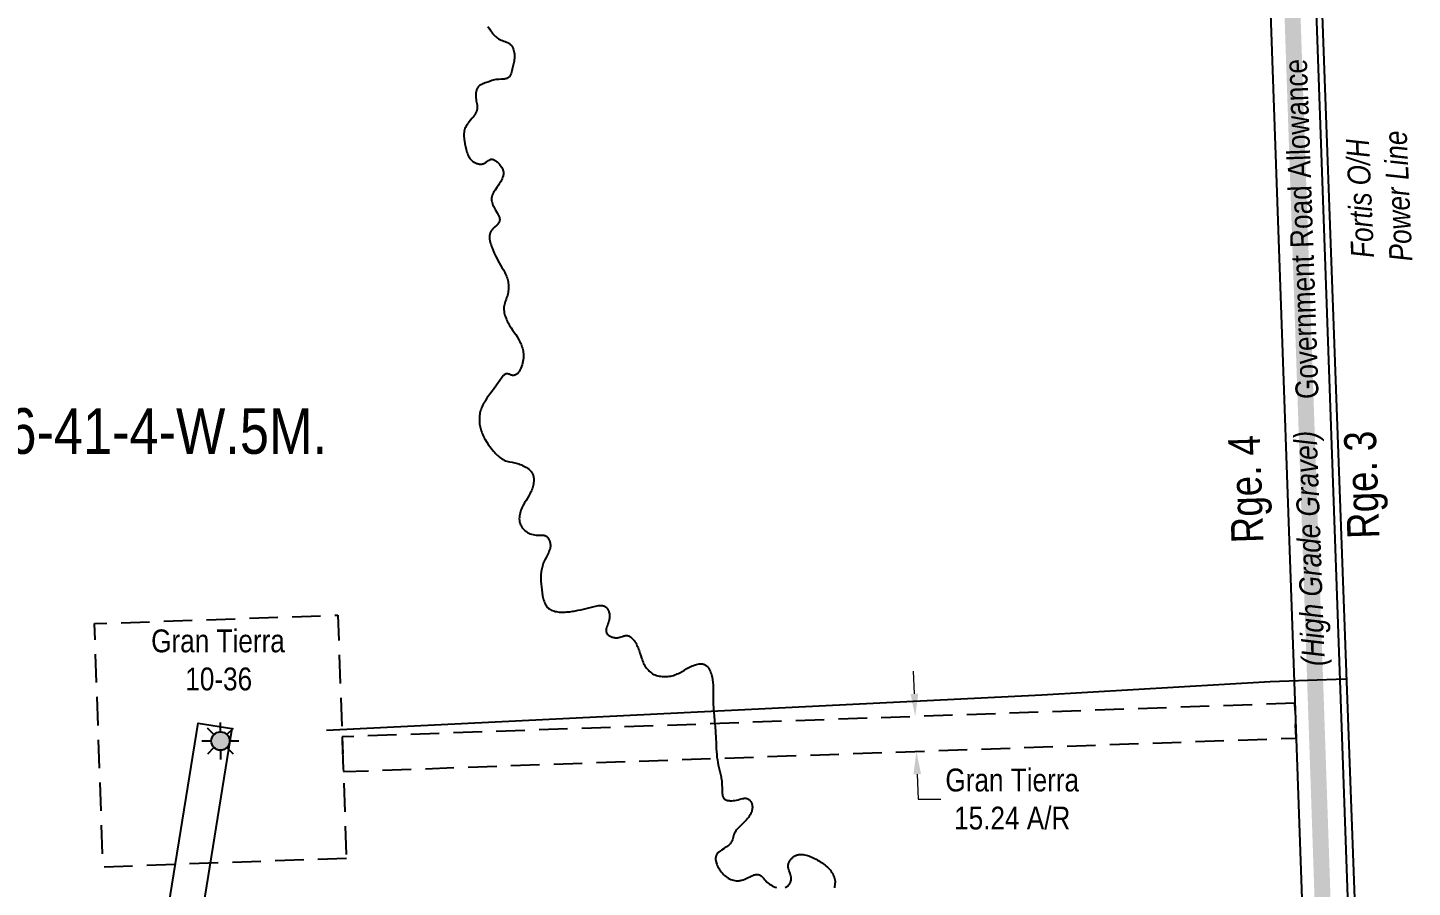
# Model space of a CAD drawing. Extents: x 665644 to 688844, y 5825051 to 5844826.
# Drawn here: x 673331 to 673938, y 5828190 to 5828566 of the extents above; entities that cross this region are included whole.
import ezdxf
from ezdxf.enums import TextEntityAlignment as Align

# ---------------------------------------------------------------- set-up
doc = ezdxf.new("R2010")
doc.units = 0
doc.header["$LTSCALE"] = 5
doc.header["$PDSIZE"] = 0.5
doc.linetypes.add('foc-ACCESSROAD', pattern=[3.75, 2.5, -1.25])
doc.layers.get('Defpoints').update_dxf_attribs({"color": 9})
for name, color, linetype in [('AS-POWER', 104, 'foc-POWER'), ('AS-POWER-T', 104, 'Continuous'), ('AS-ROADS', 254, 'Continuous'), ('C-SYMBOL', 7, 'Continuous'), ('D-TXT', 6, 'Continuous'), ('F-AR', 190, 'foc-ACCESSROAD'), ('F-RW', 190, 'Continuous'), ('F-WS', 190, 'foc-ACCESSROAD'), ('F-WS-S', 190, 'Continuous'), ('L-ROAD-T', 7, 'Continuous'), ('L-SEC', 7, 'Continuous'), ('T-CREEK', 160, 'Continuous')]:
    doc.layers.add(name, color=color, linetype=linetype)
for name, color, linetype, lineweight in [('F-AR-T', 190, 'Continuous', 9), ('F-WS-T', 190, 'Continuous', 9), ('T-TEXT', 48, 'Continuous', 18)]:
    doc.layers.add(name, color=color, linetype=linetype, lineweight=lineweight)
doc.styles.add('175L', font='ARIALN.TTF', dxfattribs={"height": 20})
doc.styles.add('80CG', font='ARIALN.TTF', dxfattribs={"height": 10})
doc.styles.add('80L', font='ARIALN.TTF', dxfattribs={"height": 10})
doc.styles.add('80LS', font='ARIALNI.TTF', dxfattribs={"height": 10})
doc.styles.add('foc-LtypeFont', font='ARIALN.TTF', dxfattribs={"height": 7.35})
doc.linetypes.add('foc-POWER', pattern='A,6,-1,["P",foc-LtypeFont,S=0.2,R=0,X=-0.625,Y=-0.75],-1.24,4', length=12.24)
doc.dimstyles.new('Compass 5 000', dxfattribs={"dimscale": 5, "dimtxt": 9, "dimasz": 2, "dimexe": 0.2, "dimexo": 0.0625, "dimgap": 0.5, "dimtad": 0, "dimtih": 1, "dimtoh": 1, "dimzin": 0, "dimdsep": 46, "dimtxsty": '80CG', "dimcen": 0.1, "dimse1": 1, "dimse2": 1, "dimclrd": 256, "dimclrt": 256, "dimaunit": 1, "dimadec": 4, "dimazin": 0, "dimtfac": 0.06, "dimtofl": 0, "dimtmove": 0, "dimatfit": 1, "dimfxl": 0.2, "dimtolj": 1, "dimtzin": 0, "dimlwd": -1, "dimarcsym": 0})

# ---------------------------------------------------------------- blocks, each defined once
blk = doc.blocks.new('*D2242')
at = {"layer": 'Defpoints', "color": 0, "transparency": 16777216}
for p in [(673720.08, 5828264.53), (673739.22, 5828265.2), (673739.75, 5828249.97)]:
    blk.add_point(p, dxfattribs=at)
at = {"layer": 'F-AR-T', "transparency": 16777216}
for p, q in [((673719.73, 5828274.52), (673719.38, 5828284.51)), ((673720.97, 5828239.3), (673721.35, 5828228.35)), ((673721.35, 5828228.35), (673731.35, 5828228.35))]:
    blk.add_line(p, q, dxfattribs=at)
for points in [[(673721.39, 5828274.58), (673718.06, 5828274.46), (673720.08, 5828264.53)], [(673722.63, 5828239.36), (673719.3, 5828239.24), (673720.62, 5828249.3)]]:
    blk.add_solid(points, dxfattribs=at)
at = {"layer": 'F-AR-T', "transparency": 16777216, "insert": (673762.57, 5828228.35), "char_height": 10, "attachment_point": 5, "style": '80CG'}
blk.add_mtext('\\A1;Gran Tierra\\P15.24 A/R', dxfattribs=at)
blk = doc.blocks.new('GAS')
h = blk.add_hatch(color=255)
h.dxf.hatch_style = 1
edge = h.paths.add_edge_path()
edge.add_arc((0, 0), 0.9, 0, 360)
for p, q in [((0, 0.81), (0, 1.62)), ((-0.81, 0), (-1.62, 0)), ((-0.57, 0.57), (-1.14, 1.14)), ((0.57, 0.57), (1.14, 1.14)), ((1.62, 0), (0.81, 0)), ((-0.57, -0.57), (-1.14, -1.14)), ((0, -0.81), (0, -1.62)), ((1.14, -1.14), (0.57, -0.57))]:
    blk.add_line(p, q)
blk.add_circle((0, 0), 0.8)

msp = doc.modelspace()

# ---------------------------------------------------------------- linework, layer by layer
at = {"layer": 'AS-POWER', "flags": 128}
for points in [[(673923.554, 5827887.8), (673909.17, 5828279.893), (673892.877, 5828723.867), (673890.684, 5828783.62), (673889.562, 5828814.203)], [(673462.171, 5828258.547), (673775.499, 5828274.016), (673875.6, 5828279.854), (673908.486, 5828281.039)]]:
    msp.add_lwpolyline(points, dxfattribs=at)
at = {"layer": 'AS-ROADS', "const_width": 7, "flags": 128}
msp.add_lwpolyline([(673908.609, 5827887.266), (673877.764, 5828794.592), (673855.322, 5829407.252), (673843.25, 5829716.282)], dxfattribs=at)
at = {"layer": 'F-AR', "flags": 128}
msp.add_lwpolyline([(673886.371, 5828270.376), (673469.069, 5828255.697), (673469.607, 5828240.466), (673886.909, 5828255.146)], close=True, dxfattribs=at)
at = {"layer": 'F-RW', "flags": 128}
msp.add_lwpolyline([(673342.673, 5827869.023), (673358.884, 5827969.614), (673405.967, 5828261.644), (673420.769, 5828259.255), (673374.15, 5827970.104), (673357.939, 5827869.514)], dxfattribs=at)
at = {"layer": 'F-WS', "flags": 128}
msp.add_lwpolyline([(673470.953, 5828202.39), (673364.339, 5828198.64), (673360.571, 5828305.253), (673467.185, 5828309.003)], close=True, dxfattribs=at)
at = {"layer": 'L-SEC', "flags": 128}
for points in [[(673867.961, 5828791.251), (673896.39, 5827986.893)], [(673916.526, 5827987.613), (673888.062, 5828791.956)]]:
    msp.add_lwpolyline(points, dxfattribs=at)
at = {"layer": 'T-CREEK', "flags": 128}
for points in [[(673532.853, 5828566.77), (673533.568, 5828565.777), (673534.266, 5828564.77), (673534.621, 5828564.275), (673534.985, 5828563.791), (673535.363, 5828563.324), (673535.759, 5828562.879), (673536.179, 5828562.461), (673536.627, 5828562.076), (673537.106, 5828561.728), (673537.616, 5828561.415), (673538.151, 5828561.133), (673538.708, 5828560.881), (673539.283, 5828560.653), (673539.868, 5828560.441), (673540.453, 5828560.233), (673541.026, 5828560.013), (673541.577, 5828559.768), (673541.841, 5828559.632), (673542.095, 5828559.484), (673542.338, 5828559.324), (673542.569, 5828559.148), (673542.786, 5828558.956), (673542.989, 5828558.747), (673543.178, 5828558.523), (673543.354, 5828558.285), (673543.517, 5828558.034), (673543.667, 5828557.771), (673543.804, 5828557.497), (673543.929, 5828557.214), (673544.042, 5828556.923), (673544.143, 5828556.624), (673544.311, 5828556.008), (673544.435, 5828555.377), (673544.517, 5828554.738), (673544.559, 5828554.102), (673544.563, 5828553.477), (673544.532, 5828552.87), (673544.47, 5828552.277), (673544.383, 5828551.694), (673544.273, 5828551.115), (673544.147, 5828550.536), (673543.862, 5828549.352), (673543.712, 5828548.739), (673543.563, 5828548.105), (673543.407, 5828547.463), (673543.235, 5828546.829), (673543.037, 5828546.219), (673542.924, 5828545.928), (673542.802, 5828545.65), (673542.668, 5828545.385), (673542.521, 5828545.137), (673542.36, 5828544.906), (673542.183, 5828544.696), (673541.991, 5828544.509), (673541.78, 5828544.345), (673541.551, 5828544.206), (673541.306, 5828544.09), (673541.046, 5828543.995), (673540.772, 5828543.917), (673540.487, 5828543.856), (673540.19, 5828543.809), (673539.573, 5828543.748), (673538.932, 5828543.716), (673537.629, 5828543.67), (673536.992, 5828543.622), (673536.377, 5828543.536), (673535.782, 5828543.417), (673535.202, 5828543.269), (673534.633, 5828543.098), (673534.069, 5828542.91), (673532.937, 5828542.505), (673531.77, 5828542.099), (673531.177, 5828541.893), (673530.594, 5828541.671), (673530.037, 5828541.42), (673529.772, 5828541.279), (673529.519, 5828541.127), (673529.278, 5828540.962), (673529.053, 5828540.781), (673528.844, 5828540.584), (673528.653, 5828540.37), (673528.48, 5828540.139), (673528.324, 5828539.894), (673528.184, 5828539.634), (673528.061, 5828539.363), (673527.952, 5828539.08), (673527.859, 5828538.787), (673527.781, 5828538.485), (673527.716, 5828538.177), (673527.665, 5828537.862), (673527.627, 5828537.542), (673527.589, 5828536.893), (673527.597, 5828536.239), (673527.647, 5828535.591), (673527.732, 5828534.955), (673527.84, 5828534.332), (673528.068, 5828533.12), (673528.162, 5828532.53), (673528.224, 5828531.95), (673528.243, 5828531.381), (673528.231, 5828531.1), (673528.203, 5828530.821), (673528.158, 5828530.544), (673528.097, 5828530.27), (673528.02, 5828529.998), (673527.928, 5828529.727), (673527.704, 5828529.193), (673527.431, 5828528.665), (673527.118, 5828528.145), (673526.772, 5828527.631), (673526.399, 5828527.122), (673526.007, 5828526.619), (673525.196, 5828525.627), (673524.397, 5828524.649), (673524.021, 5828524.161), (673523.671, 5828523.667), (673523.356, 5828523.165), (673523.084, 5828522.648), (673522.862, 5828522.114), (673522.689, 5828521.563), (673522.56, 5828520.997), (673522.472, 5828520.417), (673522.421, 5828519.825), (673522.405, 5828519.222), (673522.419, 5828518.609), (673522.46, 5828517.989), (673522.525, 5828517.363), (673522.61, 5828516.732), (673522.824, 5828515.463), (673523.077, 5828514.193), (673523.362, 5828512.939), (673523.526, 5828512.326), (673523.709, 5828511.726), (673523.914, 5828511.142), (673524.147, 5828510.577), (673524.41, 5828510.034), (673524.707, 5828509.516), (673525.043, 5828509.026), (673525.421, 5828508.567), (673525.627, 5828508.35), (673525.844, 5828508.142), (673526.075, 5828507.943), (673526.318, 5828507.754), (673526.574, 5828507.575), (673526.842, 5828507.407), (673527.12, 5828507.252), (673527.407, 5828507.109), (673527.703, 5828506.98), (673528.004, 5828506.867), (673528.311, 5828506.77), (673528.622, 5828506.69), (673528.935, 5828506.628), (673529.25, 5828506.585), (673529.565, 5828506.562), (673529.878, 5828506.561), (673530.188, 5828506.582), (673530.495, 5828506.625), (673530.796, 5828506.693), (673531.09, 5828506.787), (673531.377, 5828506.906), (673531.655, 5828507.052), (673531.924, 5828507.219), (673532.187, 5828507.401), (673532.699, 5828507.785), (673533.201, 5828508.154), (673533.451, 5828508.317), (673533.704, 5828508.457), (673533.959, 5828508.568), (673534.219, 5828508.643), (673534.485, 5828508.677), (673534.757, 5828508.669), (673535.032, 5828508.623), (673535.31, 5828508.542), (673535.589, 5828508.43), (673535.868, 5828508.291), (673536.145, 5828508.127), (673536.419, 5828507.942), (673536.689, 5828507.74), (673536.952, 5828507.524), (673537.456, 5828507.064), (673537.921, 5828506.581), (673538.342, 5828506.079), (673538.717, 5828505.561), (673539.039, 5828505.03), (673539.18, 5828504.761), (673539.306, 5828504.489), (673539.416, 5828504.215), (673539.512, 5828503.94), (673539.591, 5828503.664), (673539.653, 5828503.387), (673539.698, 5828503.11), (673539.726, 5828502.832), (673539.735, 5828502.555), (673539.727, 5828502.278), (673539.703, 5828502.001), (673539.662, 5828501.724), (673539.607, 5828501.448), (673539.537, 5828501.172), (673539.359, 5828500.62), (673539.133, 5828500.069), (673538.866, 5828499.519), (673538.565, 5828498.97), (673538.235, 5828498.422), (673537.884, 5828497.875), (673537.517, 5828497.328), (673536.763, 5828496.237), (673536.025, 5828495.149), (673535.681, 5828494.606), (673535.366, 5828494.063), (673535.086, 5828493.52), (673534.85, 5828492.977), (673534.751, 5828492.706), (673534.666, 5828492.434), (673534.596, 5828492.163), (673534.542, 5828491.891), (673534.506, 5828491.619), (673534.487, 5828491.347), (673534.486, 5828491.075), (673534.502, 5828490.803), (673534.534, 5828490.531), (673534.58, 5828490.258), (673534.715, 5828489.711), (673534.899, 5828489.162), (673535.125, 5828488.611), (673535.386, 5828488.056), (673535.674, 5828487.498), (673536.304, 5828486.37), (673536.955, 5828485.222), (673537.271, 5828484.639), (673537.569, 5828484.051), (673537.703, 5828483.757), (673537.823, 5828483.464), (673537.925, 5828483.173), (673538.005, 5828482.884), (673538.06, 5828482.6), (673538.085, 5828482.321), (673538.078, 5828482.048), (673538.036, 5828481.781), (673537.96, 5828481.52), (673537.855, 5828481.265), (673537.722, 5828481.016), (673537.565, 5828480.771), (673537.388, 5828480.53), (673537.192, 5828480.292), (673536.759, 5828479.825), (673535.809, 5828478.911), (673535.341, 5828478.455), (673534.907, 5828477.993), (673534.709, 5828477.758), (673534.524, 5828477.519), (673534.355, 5828477.277), (673534.202, 5828477.029), (673534.067, 5828476.774), (673533.951, 5828476.514), (673533.853, 5828476.247), (673533.772, 5828475.975), (673533.708, 5828475.697), (673533.66, 5828475.415), (673533.628, 5828475.128), (673533.61, 5828474.836), (673533.615, 5828474.242), (673533.669, 5828473.636), (673533.768, 5828473.02), (673533.905, 5828472.398), (673534.076, 5828471.773), (673534.273, 5828471.147), (673534.492, 5828470.524), (673534.726, 5828469.906), (673535.221, 5828468.7), (673535.722, 5828467.544), (673536.23, 5828466.434), (673536.75, 5828465.359), (673537.29, 5828464.31), (673537.855, 5828463.277), (673538.451, 5828462.249), (673539.069, 5828461.219), (673539.683, 5828460.177), (673540.267, 5828459.115), (673540.539, 5828458.575), (673540.795, 5828458.026), (673541.03, 5828457.468), (673541.241, 5828456.901), (673541.426, 5828456.322), (673541.583, 5828455.734), (673541.713, 5828455.138), (673541.815, 5828454.535), (673541.89, 5828453.926), (673541.937, 5828453.314), (673541.957, 5828452.7), (673541.949, 5828452.086), (673541.913, 5828451.472), (673541.85, 5828450.861), (673541.759, 5828450.255), (673541.641, 5828449.654), (673541.494, 5828449.06), (673541.32, 5828448.475), (673541.122, 5828447.899), (673540.909, 5828447.329), (673540.484, 5828446.196), (673540.293, 5828445.627), (673540.132, 5828445.052), (673540.011, 5828444.467), (673539.938, 5828443.872), (673539.914, 5828443.269), (673539.932, 5828442.662), (673539.991, 5828442.056), (673540.085, 5828441.455), (673540.212, 5828440.864), (673540.367, 5828440.282), (673540.55, 5828439.71), (673540.758, 5828439.146), (673540.989, 5828438.591), (673541.241, 5828438.043), (673541.511, 5828437.502), (673541.798, 5828436.967), (673542.413, 5828435.915), (673543.067, 5828434.881), (673543.745, 5828433.861), (673545.103, 5828431.841), (673545.754, 5828430.826), (673546.368, 5828429.797), (673546.656, 5828429.275), (673546.93, 5828428.746), (673547.187, 5828428.209), (673547.426, 5828427.664), (673547.645, 5828427.109), (673547.842, 5828426.544), (673548.016, 5828425.967), (673548.165, 5828425.377), (673548.287, 5828424.774), (673548.38, 5828424.156), (673548.442, 5828423.522), (673548.473, 5828422.872), (673548.469, 5828422.204), (673548.429, 5828421.517), (673548.352, 5828420.81), (673548.236, 5828420.084), (673548.081, 5828419.346), (673547.887, 5828418.609), (673547.656, 5828417.885), (673547.388, 5828417.187), (673547.24, 5828416.851), (673547.083, 5828416.526), (673546.918, 5828416.214), (673546.743, 5828415.916), (673546.56, 5828415.633), (673546.369, 5828415.367), (673546.169, 5828415.12), (673545.96, 5828414.893), (673545.743, 5828414.688), (673545.518, 5828414.506), (673545.285, 5828414.348), (673545.044, 5828414.217), (673544.795, 5828414.114), (673544.538, 5828414.04), (673544.273, 5828413.996), (673544.001, 5828413.986), (673543.721, 5828414.009), (673543.433, 5828414.067), (673543.139, 5828414.156), (673542.842, 5828414.264), (673542.242, 5828414.497), (673541.945, 5828414.601), (673541.652, 5828414.68), (673541.366, 5828414.726), (673541.089, 5828414.726), (673540.955, 5828414.706), (673540.823, 5828414.672), (673540.569, 5828414.562), (673540.325, 5828414.405), (673540.09, 5828414.21), (673539.864, 5828413.987), (673539.645, 5828413.743), (673539.225, 5828413.229), (673538.825, 5828412.718), (673538.441, 5828412.213), (673538.072, 5828411.714), (673537.366, 5828410.73), (673536.69, 5828409.762), (673535.354, 5828407.852), (673534.658, 5828406.898), (673533.939, 5828405.939), (673533.216, 5828404.969), (673532.504, 5828403.982), (673531.822, 5828402.974), (673531.497, 5828402.46), (673531.187, 5828401.938), (673530.892, 5828401.408), (673530.616, 5828400.869), (673530.36, 5828400.321), (673530.126, 5828399.763), (673529.918, 5828399.194), (673529.735, 5828398.615), (673529.577, 5828398.027), (673529.445, 5828397.432), (673529.339, 5828396.831), (673529.257, 5828396.226), (673529.201, 5828395.619), (673529.17, 5828395.01), (673529.163, 5828394.402), (673529.182, 5828393.796), (673529.225, 5828393.193), (673529.293, 5828392.596), (673529.386, 5828392.004), (673529.501, 5828391.419), (673529.639, 5828390.839), (673529.799, 5828390.264), (673529.98, 5828389.695), (673530.181, 5828389.131), (673530.4, 5828388.573), (673530.638, 5828388.02), (673530.893, 5828387.472), (673531.165, 5828386.929), (673531.453, 5828386.39), (673531.755, 5828385.857), (673532.4, 5828384.804), (673533.094, 5828383.769), (673533.83, 5828382.75), (673534.602, 5828381.749), (673535.406, 5828380.771), (673535.822, 5828380.296), (673536.248, 5828379.834), (673536.684, 5828379.388), (673537.131, 5828378.958), (673537.589, 5828378.549), (673538.06, 5828378.161), (673538.543, 5828377.798), (673539.039, 5828377.462), (673539.549, 5828377.155), (673540.074, 5828376.879), (673540.613, 5828376.637), (673541.167, 5828376.431), (673541.738, 5828376.263), (673542.322, 5828376.128), (673543.512, 5828375.913), (673544.108, 5828375.808), (673544.699, 5828375.69), (673545.283, 5828375.553), (673545.861, 5828375.397), (673546.434, 5828375.219), (673547.002, 5828375.019), (673547.567, 5828374.796), (673548.13, 5828374.549), (673548.691, 5828374.278), (673549.244, 5828373.98), (673549.784, 5828373.656), (673550.304, 5828373.305), (673550.796, 5828372.924), (673551.253, 5828372.515), (673551.669, 5828372.074), (673551.859, 5828371.842), (673552.037, 5828371.602), (673552.201, 5828371.354), (673552.35, 5828371.098), (673552.483, 5828370.834), (673552.601, 5828370.561), (673552.702, 5828370.28), (673552.789, 5828369.993), (673552.861, 5828369.7), (673552.918, 5828369.402), (673552.994, 5828368.795), (673553.021, 5828368.178), (673553.003, 5828367.56), (673552.946, 5828366.947), (673552.853, 5828366.343), (673552.727, 5828365.749), (673552.57, 5828365.163), (673552.386, 5828364.586), (673552.177, 5828364.018), (673551.945, 5828363.457), (673551.694, 5828362.904), (673551.425, 5828362.357), (673550.847, 5828361.285), (673550.233, 5828360.236), (673549.603, 5828359.208), (673548.98, 5828358.185), (673548.385, 5828357.142), (673548.105, 5828356.605), (673547.841, 5828356.055), (673547.595, 5828355.487), (673547.371, 5828354.903), (673547.171, 5828354.305), (673547, 5828353.698), (673546.861, 5828353.084), (673546.757, 5828352.466), (673546.691, 5828351.849), (673546.668, 5828351.234), (673546.691, 5828350.626), (673546.762, 5828350.028), (673546.817, 5828349.733), (673546.886, 5828349.442), (673546.969, 5828349.155), (673547.066, 5828348.873), (673547.178, 5828348.595), (673547.304, 5828348.323), (673547.445, 5828348.056), (673547.598, 5828347.795), (673547.764, 5828347.54), (673547.943, 5828347.291), (673548.336, 5828346.814), (673548.772, 5828346.367), (673549.247, 5828345.95), (673549.758, 5828345.568), (673550.301, 5828345.222), (673550.871, 5828344.915), (673551.464, 5828344.649), (673552.078, 5828344.427), (673552.706, 5828344.251), (673553.347, 5828344.124), (673553.995, 5828344.047), (673554.646, 5828344.021), (673555.294, 5828344.029), (673555.932, 5828344.046), (673556.551, 5828344.045), (673556.851, 5828344.031), (673557.144, 5828344.002), (673557.428, 5828343.957), (673557.703, 5828343.892), (673557.967, 5828343.804), (673558.221, 5828343.689), (673558.462, 5828343.545), (673558.69, 5828343.373), (673558.905, 5828343.174), (673559.106, 5828342.953), (673559.293, 5828342.71), (673559.465, 5828342.449), (673559.622, 5828342.173), (673559.763, 5828341.884), (673559.888, 5828341.585), (673559.997, 5828341.278), (673560.088, 5828340.967), (673560.162, 5828340.653), (673560.217, 5828340.339), (673560.254, 5828340.028), (673560.274, 5828339.72), (673560.276, 5828339.415), (673560.262, 5828339.114), (673560.233, 5828338.816), (673560.133, 5828338.227), (673559.982, 5828337.647), (673559.79, 5828337.076), (673559.562, 5828336.512), (673559.306, 5828335.953), (673559.03, 5828335.399), (673558.446, 5828334.298), (673557.867, 5828333.198), (673557.599, 5828332.645), (673557.353, 5828332.088), (673557.133, 5828331.527), (673556.936, 5828330.962), (673556.763, 5828330.393), (673556.613, 5828329.82), (673556.483, 5828329.243), (673556.375, 5828328.661), (673556.286, 5828328.075), (673556.215, 5828327.485), (673556.163, 5828326.891), (673556.127, 5828326.293), (673556.107, 5828325.69), (673556.102, 5828325.083), (673556.133, 5828323.856), (673556.212, 5828322.613), (673556.333, 5828321.352), (673556.487, 5828320.074), (673556.669, 5828318.78), (673556.888, 5828317.489), (673557.018, 5828316.854), (673557.166, 5828316.23), (673557.334, 5828315.622), (673557.524, 5828315.034), (673557.739, 5828314.469), (673557.983, 5828313.931), (673558.257, 5828313.424), (673558.565, 5828312.952), (673558.909, 5828312.518), (673559.095, 5828312.317), (673559.292, 5828312.127), (673559.498, 5828311.948), (673559.714, 5828311.78), (673560.173, 5828311.475), (673560.666, 5828311.21), (673561.189, 5828310.984), (673561.741, 5828310.794), (673562.317, 5828310.638), (673562.915, 5828310.514), (673563.532, 5828310.419), (673564.165, 5828310.353), (673564.811, 5828310.312), (673565.466, 5828310.295), (673566.129, 5828310.3), (673566.795, 5828310.324), (673567.462, 5828310.366), (673568.128, 5828310.423), (673568.787, 5828310.493), (673569.439, 5828310.574), (673570.08, 5828310.665), (673570.707, 5828310.762), (673571.32, 5828310.866), (673572.514, 5828311.091), (673573.676, 5828311.336), (673574.819, 5828311.599), (673575.957, 5828311.876), (673577.105, 5828312.164), (673578.276, 5828312.46), (673579.485, 5828312.761), (673580.738, 5828313.051), (673581.367, 5828313.164), (673581.988, 5828313.235), (673582.292, 5828313.249), (673582.591, 5828313.246), (673582.884, 5828313.225), (673583.168, 5828313.182), (673583.445, 5828313.117), (673583.711, 5828313.026), (673583.967, 5828312.909), (673584.212, 5828312.766), (673584.445, 5828312.599), (673584.666, 5828312.408), (673584.874, 5828312.197), (673585.069, 5828311.965), (673585.25, 5828311.716), (673585.417, 5828311.45), (673585.57, 5828311.168), (673585.708, 5828310.874), (673585.83, 5828310.568), (673585.936, 5828310.251), (673586.025, 5828309.927), (673586.098, 5828309.595), (673586.153, 5828309.257), (673586.191, 5828308.916), (673586.21, 5828308.573), (673586.21, 5828308.229), (673586.191, 5828307.886), (673586.152, 5828307.545), (673586.095, 5828307.208), (673586.023, 5828306.874), (673585.839, 5828306.216), (673585.621, 5828305.573), (673585.387, 5828304.947), (673585.157, 5828304.339), (673584.948, 5828303.75), (673584.782, 5828303.181), (673584.72, 5828302.904), (673584.675, 5828302.633), (673584.651, 5828302.368), (673584.648, 5828302.109), (673584.671, 5828301.856), (673584.72, 5828301.609), (673584.799, 5828301.368), (673584.91, 5828301.134), (673585.051, 5828300.907), (673585.221, 5828300.689), (673585.417, 5828300.48), (673585.637, 5828300.281), (673585.879, 5828300.094), (673586.141, 5828299.919), (673586.42, 5828299.757), (673586.715, 5828299.61), (673587.022, 5828299.478), (673587.34, 5828299.363), (673587.666, 5828299.265), (673587.999, 5828299.185), (673588.336, 5828299.125), (673588.674, 5828299.085), (673589.012, 5828299.067), (673589.348, 5828299.071), (673589.678, 5828299.098), (673590.003, 5828299.147), (673590.322, 5828299.214), (673590.637, 5828299.295), (673591.25, 5828299.486), (673591.846, 5828299.689), (673592.425, 5828299.877), (673592.71, 5828299.956), (673592.99, 5828300.019), (673593.268, 5828300.065), (673593.543, 5828300.087), (673593.814, 5828300.084), (673594.084, 5828300.052), (673594.351, 5828299.987), (673594.615, 5828299.89), (673594.876, 5828299.766), (673595.132, 5828299.616), (673595.384, 5828299.443), (673595.629, 5828299.25), (673595.868, 5828299.041), (673596.101, 5828298.817), (673596.541, 5828298.339), (673596.944, 5828297.838), (673597.309, 5828297.324), (673597.641, 5828296.801), (673597.941, 5828296.268), (673598.215, 5828295.726), (673598.464, 5828295.178), (673598.693, 5828294.622), (673598.906, 5828294.062), (673599.105, 5828293.497), (673599.476, 5828292.359), (673599.837, 5828291.216), (673600.213, 5828290.075), (673600.416, 5828289.509), (673600.633, 5828288.947), (673600.868, 5828288.389), (673601.125, 5828287.838), (673601.406, 5828287.294), (673601.71, 5828286.762), (673602.04, 5828286.244), (673602.395, 5828285.745), (673602.775, 5828285.267), (673603.182, 5828284.814), (673603.615, 5828284.39), (673604.074, 5828283.998), (673604.561, 5828283.642), (673605.075, 5828283.323), (673605.614, 5828283.043), (673606.175, 5828282.799), (673606.754, 5828282.592), (673607.351, 5828282.42), (673607.96, 5828282.282), (673608.581, 5828282.178), (673609.21, 5828282.107), (673609.844, 5828282.068), (673610.48, 5828282.059), (673611.117, 5828282.081), (673611.75, 5828282.132), (673612.378, 5828282.212), (673612.997, 5828282.319), (673613.605, 5828282.453), (673614.199, 5828282.613), (673614.776, 5828282.798), (673615.334, 5828283.007), (673615.876, 5828283.237), (673616.406, 5828283.487), (673616.927, 5828283.752), (673617.954, 5828284.321), (673618.986, 5828284.924), (673620.052, 5828285.537), (673620.605, 5828285.842), (673621.178, 5828286.141), (673621.771, 5828286.432), (673622.383, 5828286.709), (673623.006, 5828286.964), (673623.637, 5828287.191), (673624.269, 5828287.382), (673624.896, 5828287.53), (673625.514, 5828287.627), (673625.817, 5828287.655), (673626.116, 5828287.668), (673626.41, 5828287.664), (673626.698, 5828287.644), (673626.979, 5828287.606), (673627.253, 5828287.548), (673627.519, 5828287.471), (673627.776, 5828287.374), (673628.024, 5828287.255), (673628.262, 5828287.114), (673628.49, 5828286.952), (673628.708, 5828286.77), (673628.916, 5828286.57), (673629.115, 5828286.353), (673629.305, 5828286.121), (673629.485, 5828285.875), (673629.657, 5828285.616), (673629.819, 5828285.346), (673630.118, 5828284.779), (673630.383, 5828284.185), (673630.616, 5828283.574), (673630.818, 5828282.959), (673630.989, 5828282.347), (673631.134, 5828281.736), (673631.253, 5828281.128), (673631.349, 5828280.522), (673631.425, 5828279.918), (673631.481, 5828279.316), (673631.522, 5828278.715), (673631.549, 5828278.116), (673631.568, 5828276.921), (673631.537, 5828274.539), (673631.522, 5828273.35), (673631.529, 5828272.161), (673631.56, 5828270.97), (673631.613, 5828269.778), (673631.684, 5828268.584), (673631.769, 5828267.388), (673631.972, 5828264.991), (673632.195, 5828262.583), (673632.412, 5828260.164), (673632.597, 5828257.732), (673632.729, 5828255.287), (673632.833, 5828252.839), (673632.953, 5828250.406), (673633.031, 5828249.199), (673633.129, 5828248.002), (673633.253, 5828246.817), (673633.406, 5828245.645), (673633.596, 5828244.488), (673633.826, 5828243.349), (673634.09, 5828242.221), (673634.37, 5828241.093), (673634.65, 5828239.955), (673634.912, 5828238.794), (673635.032, 5828238.202), (673635.14, 5828237.6), (673635.235, 5828236.987), (673635.316, 5828236.36), (673635.379, 5828235.72), (673635.423, 5828235.064), (673635.446, 5828234.392), (673635.452, 5828233.708), (673635.458, 5828232.34), (673635.477, 5828231.675), (673635.521, 5828231.035), (673635.555, 5828230.727), (673635.6, 5828230.429), (673635.655, 5828230.142), (673635.723, 5828229.866), (673635.805, 5828229.604), (673635.903, 5828229.357), (673636.016, 5828229.124), (673636.147, 5828228.909), (673636.297, 5828228.711), (673636.468, 5828228.532), (673636.659, 5828228.373), (673636.869, 5828228.232), (673637.097, 5828228.11), (673637.342, 5828228.004), (673637.603, 5828227.916), (673637.878, 5828227.844), (673638.166, 5828227.787), (673638.466, 5828227.744), (673638.776, 5828227.716), (673639.096, 5828227.701), (673639.759, 5828227.709), (673640.444, 5828227.762), (673641.141, 5828227.855), (673641.841, 5828227.983), (673642.533, 5828228.14), (673643.209, 5828228.315), (673643.866, 5828228.49), (673644.5, 5828228.641), (673644.807, 5828228.7), (673645.108, 5828228.745), (673645.401, 5828228.773), (673645.687, 5828228.782), (673645.965, 5828228.767), (673646.235, 5828228.728), (673646.496, 5828228.66), (673646.748, 5828228.561), (673646.99, 5828228.428), (673647.222, 5828228.262), (673647.442, 5828228.067), (673647.65, 5828227.845), (673647.843, 5828227.602), (673648.02, 5828227.34), (673648.18, 5828227.063), (673648.323, 5828226.775), (673648.445, 5828226.48), (673648.547, 5828226.182), (673648.628, 5828225.882), (673648.687, 5828225.581), (673648.726, 5828225.281), (673648.746, 5828224.98), (673648.748, 5828224.679), (673648.731, 5828224.378), (673648.697, 5828224.079), (673648.647, 5828223.78), (673648.581, 5828223.482), (673648.5, 5828223.186), (673648.296, 5828222.598), (673648.041, 5828222.02), (673647.74, 5828221.452), (673647.4, 5828220.897), (673647.027, 5828220.356), (673646.625, 5828219.833), (673646.201, 5828219.329), (673645.762, 5828218.845), (673645.311, 5828218.381), (673644.854, 5828217.933), (673643.937, 5828217.068), (673643.047, 5828216.22), (673642.623, 5828215.792), (673642.219, 5828215.356), (673641.839, 5828214.908), (673641.488, 5828214.445), (673641.17, 5828213.962), (673640.889, 5828213.455), (673640.651, 5828212.921), (673640.458, 5828212.356), (673640.147, 5828211.175), (673639.983, 5828210.591), (673639.888, 5828210.307), (673639.78, 5828210.033), (673639.658, 5828209.769), (673639.518, 5828209.517), (673639.363, 5828209.276), (673639.192, 5828209.045), (673639.008, 5828208.824), (673638.811, 5828208.611), (673638.382, 5828208.209), (673637.914, 5828207.832), (673637.415, 5828207.473), (673636.893, 5828207.127), (673636.358, 5828206.787), (673635.276, 5828206.101), (673634.747, 5828205.741), (673634.242, 5828205.362), (673634.004, 5828205.164), (673633.779, 5828204.958), (673633.57, 5828204.745), (673633.378, 5828204.524), (673633.207, 5828204.293), (673633.058, 5828204.052), (673632.934, 5828203.801), (673632.833, 5828203.54), (673632.754, 5828203.271), (673632.696, 5828202.994), (673632.659, 5828202.709), (673632.642, 5828202.418), (673632.644, 5828202.122), (673632.665, 5828201.82), (673632.702, 5828201.515), (673632.756, 5828201.206), (673632.826, 5828200.894), (673632.911, 5828200.58), (673633.121, 5828199.95), (673633.381, 5828199.322), (673633.684, 5828198.7), (673634.023, 5828198.093), (673634.391, 5828197.504), (673634.785, 5828196.939), (673635.204, 5828196.399), (673635.646, 5828195.887), (673636.109, 5828195.404), (673636.593, 5828194.953), (673637.097, 5828194.535), (673637.618, 5828194.153), (673638.155, 5828193.809), (673638.708, 5828193.504), (673639.274, 5828193.242), (673639.853, 5828193.023), (673640.443, 5828192.851), (673641.043, 5828192.726), (673641.651, 5828192.652), (673642.267, 5828192.631), (673642.577, 5828192.64), (673642.888, 5828192.663), (673643.2, 5828192.7), (673643.514, 5828192.752), (673643.828, 5828192.818), (673644.143, 5828192.899), (673644.773, 5828193.099), (673645.403, 5828193.338), (673646.029, 5828193.607), (673646.65, 5828193.893), (673647.869, 5828194.468), (673648.462, 5828194.734), (673649.041, 5828194.97), (673649.604, 5828195.163), (673649.879, 5828195.241), (673650.149, 5828195.303), (673650.414, 5828195.349), (673650.673, 5828195.378), (673650.927, 5828195.387), (673651.175, 5828195.375), (673651.417, 5828195.341), (673651.653, 5828195.283), (673651.882, 5828195.199), (673652.104, 5828195.091), (673652.321, 5828194.959), (673652.534, 5828194.805), (673652.743, 5828194.633), (673652.95, 5828194.443), (673653.363, 5828194.021), (673653.779, 5828193.557), (673654.209, 5828193.068), (673654.661, 5828192.571), (673655.144, 5828192.083), (673655.666, 5828191.62), (673656.225, 5828191.192), (673656.817, 5828190.801), (673657.434, 5828190.451), (673658.071, 5828190.145), (673658.721, 5828189.886), (673659.378, 5828189.679)], [(673663.115, 5828189.682), (673663.385, 5828189.793), (673663.646, 5828189.923), (673663.895, 5828190.071), (673664.133, 5828190.24), (673664.359, 5828190.429), (673664.572, 5828190.638), (673664.771, 5828190.866), (673664.954, 5828191.111), (673665.122, 5828191.372), (673665.273, 5828191.645), (673665.406, 5828191.929), (673665.52, 5828192.221), (673665.614, 5828192.521), (673665.687, 5828192.825), (673665.738, 5828193.131), (673665.766, 5828193.438), (673665.771, 5828193.743), (673665.752, 5828194.045), (673665.711, 5828194.344), (673665.652, 5828194.64), (673665.49, 5828195.226), (673665.287, 5828195.806), (673664.844, 5828196.956), (673664.65, 5828197.531), (673664.568, 5828197.82), (673664.502, 5828198.11), (673664.452, 5828198.401), (673664.422, 5828198.695), (673664.416, 5828198.99), (673664.433, 5828199.288), (673664.473, 5828199.586), (673664.536, 5828199.884), (673664.619, 5828200.181), (673664.722, 5828200.475), (673664.844, 5828200.765), (673664.983, 5828201.05), (673665.138, 5828201.328), (673665.308, 5828201.6), (673665.493, 5828201.862), (673665.69, 5828202.115), (673665.899, 5828202.357), (673666.118, 5828202.587), (673666.346, 5828202.803), (673666.583, 5828203.005), (673666.827, 5828203.191), (673667.077, 5828203.36), (673667.331, 5828203.512), (673667.591, 5828203.647), (673667.856, 5828203.766), (673668.125, 5828203.869), (673668.399, 5828203.956), (673668.676, 5828204.029), (673668.958, 5828204.086), (673669.243, 5828204.13), (673669.824, 5828204.176), (673670.417, 5828204.171), (673671.02, 5828204.118), (673671.631, 5828204.02), (673672.25, 5828203.881), (673672.873, 5828203.705), (673673.5, 5828203.494), (673674.128, 5828203.252), (673674.757, 5828202.983), (673675.383, 5828202.69), (673676.005, 5828202.377), (673676.622, 5828202.047), (673677.232, 5828201.704), (673677.832, 5828201.35), (673678.422, 5828200.985), (673678.998, 5828200.611), (673679.56, 5828200.226), (673680.105, 5828199.83), (673680.632, 5828199.423), (673681.137, 5828199.006), (673681.62, 5828198.577), (673682.079, 5828198.137), (673682.511, 5828197.686), (673682.914, 5828197.224), (673683.287, 5828196.75), (673683.628, 5828196.264), (673683.935, 5828195.766), (673684.205, 5828195.257), (673684.437, 5828194.735), (673684.629, 5828194.201), (673684.78, 5828193.655), (673684.886, 5828193.096), (673684.946, 5828192.525), (673684.961, 5828191.942), (673684.936, 5828191.35), (673684.873, 5828190.752), (673684.777, 5828190.15), (673684.652, 5828189.547)]]:
    msp.add_lwpolyline(points, dxfattribs=at)

# ---------------------------------------------------------------- block references
at = {"layer": 'F-WS-S', "xscale": 5.000000000000001, "yscale": 5.000000000000001, "zscale": 5.000000000000001}
msp.add_blockref('GAS', (673415.762, 5828253.821), dxfattribs=at)

# ---------------------------------------------------------------- texts
at = {"layer": 'AS-POWER-T', "insert": (673911.196, 5828462.643), "char_height": 10, "attachment_point": 1, "rotation": 92.518922, "style": '175L'}
msp.add_mtext_dynamic_manual_height_columns('\\pi2.5534;{\\fArial Narrow|b0|i1|c0|p34;Fortis O/H\\P\\pi0.32626;Power Line}', width=57.1191, gutter_width=100, heights=[0], dxfattribs=at)
at = {"layer": 'C-SYMBOL', "color": 3, "style": '175L'}
msp.add_text('N.E.1/4 Sec. 36-41-4-W.5M.', height=20, dxfattribs=at).set_placement((673318.602, 5828373.636), align=Align.BOTTOM_CENTER)
at = {"layer": 'D-TXT', "color": 3, "char_height": 14, "attachment_point": 1, "rotation": 91.910264, "style": '80L'}
for s, width, insert in [('Rge. 4', 73.75526, (673858.643, 5828340.287)), ('Rge. 3', 63.86109, (673909.406, 5828342.198))]:
    msp.add_mtext_dynamic_manual_height_columns(s, width=width, gutter_width=47.5, heights=[0], dxfattribs=dict(at, insert=insert))
at = {"layer": 'F-WS-T', "insert": (673385.026, 5828302.699), "char_height": 10, "attachment_point": 1, "style": '175L'}
msp.add_mtext_dynamic_manual_height_columns('\\pi0.37692;Gran Tierra\\P\\pi15.329;10-36', width=58.18222, gutter_width=100, heights=[0], dxfattribs=at)
at = {"layer": 'L-ROAD-T', "style": '80L'}
msp.add_text('Government Road Allowance', height=10, rotation=91.988333, dxfattribs=at).set_placement((673889.198, 5828478.109), align=Align.MIDDLE_CENTER)
at = {"layer": 'T-TEXT', "style": '80LS'}
msp.add_text('(High Grade Gravel)', height=10, rotation=91.988333, dxfattribs=at).set_placement((673892.73, 5828338.154), align=Align.MIDDLE_CENTER)

# ---------------------------------------------------------------- dimensions: what is measured, and where the dimension line sits
at = {"layer": 'F-AR-T'}
dim = msp.add_linear_dim(base=(673720.08, 5828264.527), p1=(673739.752, 5828249.969), p2=(673739.216, 5828265.2), angle=92.014684, text='Gran Tierra\\P15.24 A/R', dimstyle='Compass 5 000', dxfattribs=at)
dim.commit()
dim.dimension.update_dxf_attribs({"geometry": '*D2242', "text_midpoint": (673762.567, 5828228.347), "dimtype": 161})

doc.saveas('drawing.dxf')
